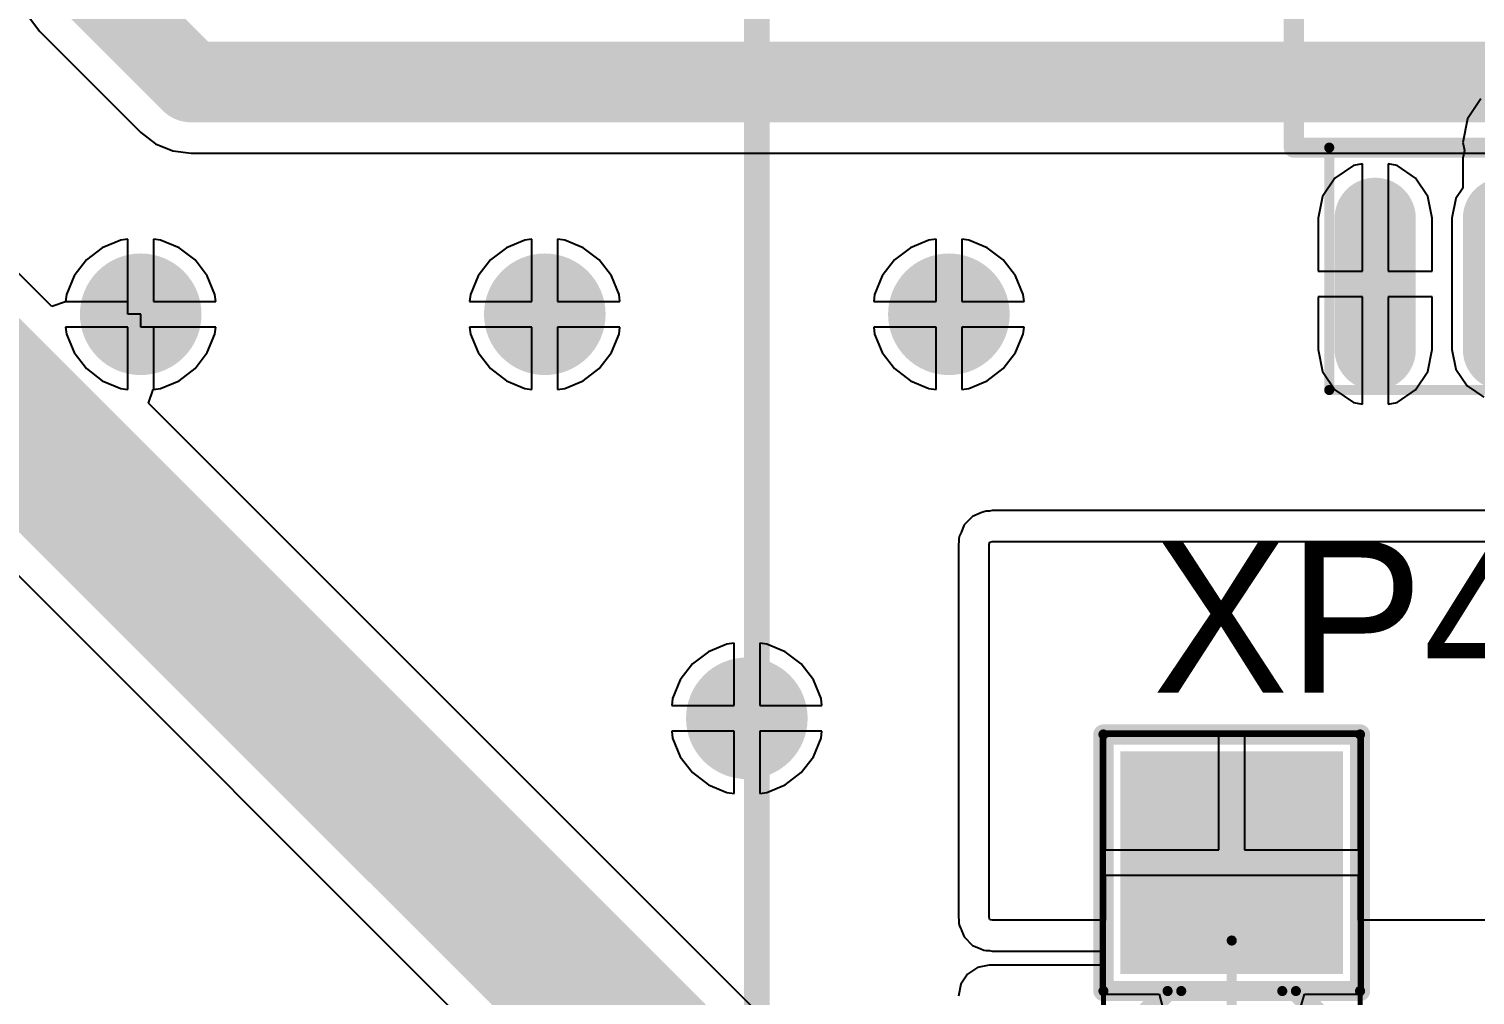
# Model space of a CAD drawing. Header units: millimetres. Extents: x -37 to 96, y -3 to 87.
# Drawn here: x 20.49 to 34.81, y 8.26 to 17.83 of the extents above; entities that cross this region are included whole.
import ezdxf

# ---------------------------------------------------------------- set-up
doc = ezdxf.new("R2010")
doc.units = ezdxf.units.MM
for name, color, linetype in [('BottomLayer', 5, 'Continuous'), ('BottomSolder', 6, 'Continuous'), ('Mechanical1', 6, 'Continuous'), ('Mechanical13', 56, 'Continuous'), ('Mechanical15', 56, 'Continuous'), ('MultiLayer', 9, 'Continuous'), ('PadHoleLayer', 156, 'Continuous'), ('TopLayer', 1, 'Continuous'), ('TopOverlay', 2, 'Continuous'), ('TopPaste', 8, 'Continuous'), ('TopSolder', 216, 'Continuous'), ('ViaHoleLayer', 16, 'Continuous')]:
    doc.layers.add(name, color=color, linetype=linetype)

# ---------------------------------------------------------------- blocks, each defined once
blk = doc.blocks.new('CON__PLS_2_13')
at = {"layer": 'BottomLayer', "const_width": 1}
blk.add_lwpolyline([(0.77, 0, 1), (1.77, 0, 1)], format="xyb", close=True, dxfattribs=at)
at = {"layer": 'BottomLayer'}
blk.add_solid([(-2.27, -1), (-0.27, -1), (-2.27, 1), (-0.27, 1)], dxfattribs=at)
at = {"layer": 'BottomSolder', "const_width": 1.102}
blk.add_lwpolyline([(0.719, 0, 1), (1.821, 0, 1)], format="xyb", close=True, dxfattribs=at)
at = {"layer": 'BottomSolder'}
blk.add_solid([(-2.372, -1.102), (-0.168, -1.102), (-2.372, 1.102), (-0.168, 1.102)], dxfattribs=at)
at = {"layer": 'Mechanical1', "const_width": 0.1}
for points in [[(-2.54, -1.27), (-2.54, 1.27)], [(0, 1.27), (-2.54, 1.27)], [(0, 0.635), (0.635, 1.27)], [(0, -1.27), (0, 1.27)], [(1.905, 1.27), (0.635, 1.27)], [(2.54, 0.635), (1.905, 1.27)], [(2.54, -0.635), (2.54, 0.635)], [(0.635, -1.27), (0, -0.635)], [(1.905, -1.27), (2.54, -0.635)], [(0, -1.27), (-2.54, -1.27)], [(1.905, -1.27), (0.635, -1.27)]]:
    blk.add_lwpolyline(points, dxfattribs=at)
at = {"layer": 'Mechanical1', "const_width": 0.05}
for points in [[(-2.565, 1.27, 1), (-2.515, 1.27, 1)], [(-2.565, 1.27, 1), (-2.515, 1.27, 1)], [(-0.025, 1.27, 1), (0.025, 1.27, 1)], [(-0.025, 1.27, 1), (0.025, 1.27, 1)], [(0.61, 1.27, 1), (0.66, 1.27, 1)], [(0.61, 1.27, 1), (0.66, 1.27, 1)], [(1.88, 1.27, 1), (1.93, 1.27, 1)], [(1.88, 1.27, 1), (1.93, 1.27, 1)], [(-0.025, 0.635, 1), (0.025, 0.635, 1)], [(2.515, 0.635, 1), (2.565, 0.635, 1)], [(2.515, 0.635, 1), (2.565, 0.635, 1)], [(-0.025, -0.635, 1), (0.025, -0.635, 1)], [(2.515, -0.635, 1), (2.565, -0.635, 1)], [(2.515, -0.635, 1), (2.565, -0.635, 1)], [(-2.565, -1.27, 1), (-2.515, -1.27, 1)], [(-2.565, -1.27, 1), (-2.515, -1.27, 1)], [(-0.025, -1.27, 1), (0.025, -1.27, 1)], [(-0.025, -1.27, 1), (0.025, -1.27, 1)], [(0.61, -1.27, 1), (0.66, -1.27, 1)], [(0.61, -1.27, 1), (0.66, -1.27, 1)], [(1.88, -1.27, 1), (1.93, -1.27, 1)], [(1.88, -1.27, 1), (1.93, -1.27, 1)]]:
    blk.add_lwpolyline(points, format="xyb", close=True, dxfattribs=at)
at = {"layer": 'Mechanical15'}
for points, const_width in [([(2.54, 1.27), (-2.54, 1.27)], 0.05), ([(-2.54, -1.27), (-2.54, 1.27)], 0.05), ([(2.54, -1.27), (2.54, 1.27)], 0.05), ([(0, -0.5), (0, 0.5)], 0.1), ([(0.5, 0), (-0.5, 0)], 0.1), ([(2.54, -1.27), (-2.54, -1.27)], 0.05)]:
    blk.add_lwpolyline(points, dxfattribs=dict(at, const_width=const_width))
for points, const_width in [([(-2.552, 1.27, 1), (-2.528, 1.27, 1)], 0.025), ([(-2.552, 1.27, 1), (-2.528, 1.27, 1)], 0.025), ([(2.528, 1.27, 1), (2.552, 1.27, 1)], 0.025), ([(2.528, 1.27, 1), (2.552, 1.27, 1)], 0.025), ([(-0.025, 0.5, 1), (0.025, 0.5, 1)], 0.05), ([(-0.525, 0, 1), (-0.475, 0, 1)], 0.05), ([(0.475, 0, 1), (0.525, 0, 1)], 0.05), ([(-0.025, -0.5, 1), (0.025, -0.5, 1)], 0.05), ([(-2.552, -1.27, 1), (-2.528, -1.27, 1)], 0.025), ([(-2.552, -1.27, 1), (-2.528, -1.27, 1)], 0.025), ([(2.528, -1.27, 1), (2.552, -1.27, 1)], 0.025), ([(2.528, -1.27, 1), (2.552, -1.27, 1)], 0.025)]:
    blk.add_lwpolyline(points, format="xyb", close=True, dxfattribs=dict(at, const_width=const_width))
at = {"layer": 'MultiLayer', "const_width": 1}
blk.add_lwpolyline([(0.77, 0, 1), (1.77, 0, 1)], format="xyb", close=True, dxfattribs=at)
at = {"layer": 'MultiLayer'}
blk.add_solid([(-2.27, -1), (-0.27, -1), (-2.27, 1), (-0.27, 1)], dxfattribs=at)
at = {"layer": 'PadHoleLayer', "const_width": 0.55}
for points in [[(-1.545, 0, 1), (-0.995, 0, 1)], [(0.995, 0, 1), (1.545, 0, 1)]]:
    blk.add_lwpolyline(points, format="xyb", close=True, dxfattribs=at)
at = {"layer": 'TopLayer', "const_width": 1}
blk.add_lwpolyline([(0.77, 0, 1), (1.77, 0, 1)], format="xyb", close=True, dxfattribs=at)
at = {"layer": 'TopLayer'}
blk.add_solid([(-2.27, -1), (-0.27, -1), (-2.27, 1), (-0.27, 1)], dxfattribs=at)
at = {"layer": 'TopOverlay', "const_width": 0.2}
for points in [[(0, 1.27), (-2.54, 1.27)], [(-2.54, -1.27), (-2.54, 1.27)], [(0, -1.27), (0, 1.27)], [(0, 0.635), (0.635, 1.27)], [(1.905, 1.27), (0.635, 1.27)], [(2.54, 0.635), (1.905, 1.27)], [(2.54, -0.635), (2.54, 0.635)], [(0.635, -1.27), (0, -0.635)], [(1.905, -1.27), (2.54, -0.635)], [(0, -1.27), (-2.54, -1.27)], [(1.905, -1.27), (0.635, -1.27)]]:
    blk.add_lwpolyline(points, dxfattribs=at)
at = {"layer": 'TopOverlay', "const_width": 0.1}
for points in [[(-2.59, 1.27, 1), (-2.49, 1.27, 1)], [(-2.59, 1.27, 1), (-2.49, 1.27, 1)], [(-0.05, 1.27, 1), (0.05, 1.27, 1)], [(-0.05, 1.27, 1), (0.05, 1.27, 1)], [(0.585, 1.27, 1), (0.685, 1.27, 1)], [(0.585, 1.27, 1), (0.685, 1.27, 1)], [(1.855, 1.27, 1), (1.955, 1.27, 1)], [(1.855, 1.27, 1), (1.955, 1.27, 1)], [(-0.05, 0.635, 1), (0.05, 0.635, 1)], [(2.49, 0.635, 1), (2.59, 0.635, 1)], [(2.49, 0.635, 1), (2.59, 0.635, 1)], [(-0.05, -0.635, 1), (0.05, -0.635, 1)], [(2.49, -0.635, 1), (2.59, -0.635, 1)], [(2.49, -0.635, 1), (2.59, -0.635, 1)], [(-2.59, -1.27, 1), (-2.49, -1.27, 1)], [(-2.59, -1.27, 1), (-2.49, -1.27, 1)], [(-0.05, -1.27, 1), (0.05, -1.27, 1)], [(-0.05, -1.27, 1), (0.05, -1.27, 1)], [(0.585, -1.27, 1), (0.685, -1.27, 1)], [(0.585, -1.27, 1), (0.685, -1.27, 1)], [(1.855, -1.27, 1), (1.955, -1.27, 1)], [(1.855, -1.27, 1), (1.955, -1.27, 1)]]:
    blk.add_lwpolyline(points, format="xyb", close=True, dxfattribs=at)
at = {"layer": 'TopSolder', "const_width": 1.102}
blk.add_lwpolyline([(0.719, 0, 1), (1.821, 0, 1)], format="xyb", close=True, dxfattribs=at)
at = {"layer": 'TopSolder'}
blk.add_solid([(-2.372, -1.102), (-0.168, -1.102), (-2.372, 1.102), (-0.168, 1.102)], dxfattribs=at)
blk = doc.blocks.new('ADUM_SOIC_22')
at = {"layer": 'Mechanical13', "const_width": 0.1}
for points in [[(-1.05, -9.345), (-1.05, 0.455)], [(1.35, 0.455), (-1.05, 0.455)], [(10.55, 0.455), (8.15, 0.455)], [(10.55, -9.345), (10.55, 0.455)], [(1.35, -9.345), (-1.05, -9.345)], [(10.55, -9.345), (8.15, -9.345)]]:
    blk.add_lwpolyline(points, dxfattribs=at)
at = {"layer": 'Mechanical13', "const_width": 0.05}
for points in [[(-1.075, 0.455, 1), (-1.025, 0.455, 1)], [(-1.075, 0.455, 1), (-1.025, 0.455, 1)], [(1.325, 0.455, 1), (1.375, 0.455, 1)], [(8.125, 0.455, 1), (8.175, 0.455, 1)], [(10.525, 0.455, 1), (10.575, 0.455, 1)], [(10.525, 0.455, 1), (10.575, 0.455, 1)], [(-1.075, -9.345, 1), (-1.025, -9.345, 1)], [(-1.075, -9.345, 1), (-1.025, -9.345, 1)], [(1.325, -9.345, 1), (1.375, -9.345, 1)], [(8.125, -9.345, 1), (8.175, -9.345, 1)], [(10.525, -9.345, 1), (10.575, -9.345, 1)], [(10.525, -9.345, 1), (10.575, -9.345, 1)]]:
    blk.add_lwpolyline(points, format="xyb", close=True, dxfattribs=at)
at = {"layer": 'TopLayer', "const_width": 0.6}
for points in [[(-0.65, 0), (0.65, 0)], [(8.85, 0), (10.15, 0)], [(-0.65, -1.27), (0.65, -1.27)], [(8.85, -1.27), (10.15, -1.27)], [(-0.65, -2.54), (0.65, -2.54)], [(8.85, -2.54), (10.15, -2.54)], [(-0.65, -3.81), (0.65, -3.81)], [(8.85, -3.81), (10.15, -3.81)], [(-0.65, -5.08), (0.65, -5.08)], [(8.85, -5.08), (10.15, -5.08)], [(-0.65, -6.35), (0.65, -6.35)], [(8.85, -6.35), (10.15, -6.35)], [(-0.65, -7.62), (0.65, -7.62)], [(8.85, -7.62), (10.15, -7.62)], [(-0.65, -8.89), (0.65, -8.89)], [(8.85, -8.89), (10.15, -8.89)]]:
    blk.add_lwpolyline(points, dxfattribs=at)
at = {"layer": 'TopLayer', "const_width": 0.3}
for points in [[(-0.8, 0, 1), (-0.5, 0, 1)], [(0.5, 0, 1), (0.8, 0, 1)], [(8.7, 0, 1), (9, 0, 1)], [(10, 0, 1), (10.3, 0, 1)], [(-0.8, -1.27, 1), (-0.5, -1.27, 1)], [(0.5, -1.27, 1), (0.8, -1.27, 1)], [(8.7, -1.27, 1), (9, -1.27, 1)], [(10, -1.27, 1), (10.3, -1.27, 1)], [(-0.8, -2.54, 1), (-0.5, -2.54, 1)], [(0.5, -2.54, 1), (0.8, -2.54, 1)], [(8.7, -2.54, 1), (9, -2.54, 1)], [(10, -2.54, 1), (10.3, -2.54, 1)], [(-0.8, -3.81, 1), (-0.5, -3.81, 1)], [(0.5, -3.81, 1), (0.8, -3.81, 1)], [(8.7, -3.81, 1), (9, -3.81, 1)], [(10, -3.81, 1), (10.3, -3.81, 1)], [(-0.8, -5.08, 1), (-0.5, -5.08, 1)], [(0.5, -5.08, 1), (0.8, -5.08, 1)], [(8.7, -5.08, 1), (9, -5.08, 1)], [(10, -5.08, 1), (10.3, -5.08, 1)], [(-0.8, -6.35, 1), (-0.5, -6.35, 1)], [(0.5, -6.35, 1), (0.8, -6.35, 1)], [(8.7, -6.35, 1), (9, -6.35, 1)], [(10, -6.35, 1), (10.3, -6.35, 1)], [(-0.8, -7.62, 1), (-0.5, -7.62, 1)], [(0.5, -7.62, 1), (0.8, -7.62, 1)], [(8.7, -7.62, 1), (9, -7.62, 1)], [(10, -7.62, 1), (10.3, -7.62, 1)], [(-0.8, -8.89, 1), (-0.5, -8.89, 1)], [(0.5, -8.89, 1), (0.8, -8.89, 1)], [(8.7, -8.89, 1), (9, -8.89, 1)], [(10, -8.89, 1), (10.3, -8.89, 1)]]:
    blk.add_lwpolyline(points, format="xyb", close=True, dxfattribs=at)
at = {"layer": 'TopOverlay', "const_width": 0.2}
for points in [[(1.35, -9.695), (1.35, 0.805)], [(8.15, 0.805), (1.35, 0.805)], [(8.15, -9.695), (8.15, 0.805)], [(8.15, -9.695), (1.35, -9.695)]]:
    blk.add_lwpolyline(points, dxfattribs=at)
at = {"layer": 'TopOverlay'}
for points, const_width in [([(1.3, 0.805, 1), (1.4, 0.805, 1)], 0.1), ([(1.3, 0.805, 1), (1.4, 0.805, 1)], 0.1), ([(8.1, 0.805, 1), (8.2, 0.805, 1)], 0.1), ([(8.1, 0.805, 1), (8.2, 0.805, 1)], 0.1), ([(2.65, -0.195, 1), (2.05, -0.195, 1)], 0.6), ([(1.9, -0.195, 1), (2.2, -0.195, 1)], 0.3), ([(2.5, -0.195, 1), (2.8, -0.195, 1)], 0.3), ([(1.3, -9.695, 1), (1.4, -9.695, 1)], 0.1), ([(1.3, -9.695, 1), (1.4, -9.695, 1)], 0.1), ([(8.1, -9.695, 1), (8.2, -9.695, 1)], 0.1), ([(8.1, -9.695, 1), (8.2, -9.695, 1)], 0.1)]:
    blk.add_lwpolyline(points, format="xyb", close=True, dxfattribs=dict(at, const_width=const_width))
at = {"layer": 'TopPaste', "const_width": 0.6}
for points in [[(-0.65, 0), (0.65, 0)], [(8.85, 0), (10.15, 0)], [(-0.65, -1.27), (0.65, -1.27)], [(8.85, -1.27), (10.15, -1.27)], [(-0.65, -2.54), (0.65, -2.54)], [(8.85, -2.54), (10.15, -2.54)], [(-0.65, -3.81), (0.65, -3.81)], [(8.85, -3.81), (10.15, -3.81)], [(-0.65, -5.08), (0.65, -5.08)], [(8.85, -5.08), (10.15, -5.08)], [(-0.65, -6.35), (0.65, -6.35)], [(8.85, -6.35), (10.15, -6.35)], [(-0.65, -7.62), (0.65, -7.62)], [(8.85, -7.62), (10.15, -7.62)], [(-0.65, -8.89), (0.65, -8.89)], [(8.85, -8.89), (10.15, -8.89)]]:
    blk.add_lwpolyline(points, dxfattribs=at)
at = {"layer": 'TopPaste', "const_width": 0.3}
for points in [[(-0.8, 0, 1), (-0.5, 0, 1)], [(0.5, 0, 1), (0.8, 0, 1)], [(8.7, 0, 1), (9, 0, 1)], [(10, 0, 1), (10.3, 0, 1)], [(-0.8, -1.27, 1), (-0.5, -1.27, 1)], [(0.5, -1.27, 1), (0.8, -1.27, 1)], [(8.7, -1.27, 1), (9, -1.27, 1)], [(10, -1.27, 1), (10.3, -1.27, 1)], [(-0.8, -2.54, 1), (-0.5, -2.54, 1)], [(0.5, -2.54, 1), (0.8, -2.54, 1)], [(8.7, -2.54, 1), (9, -2.54, 1)], [(10, -2.54, 1), (10.3, -2.54, 1)], [(-0.8, -3.81, 1), (-0.5, -3.81, 1)], [(0.5, -3.81, 1), (0.8, -3.81, 1)], [(8.7, -3.81, 1), (9, -3.81, 1)], [(10, -3.81, 1), (10.3, -3.81, 1)], [(-0.8, -5.08, 1), (-0.5, -5.08, 1)], [(0.5, -5.08, 1), (0.8, -5.08, 1)], [(8.7, -5.08, 1), (9, -5.08, 1)], [(10, -5.08, 1), (10.3, -5.08, 1)], [(-0.8, -6.35, 1), (-0.5, -6.35, 1)], [(0.5, -6.35, 1), (0.8, -6.35, 1)], [(8.7, -6.35, 1), (9, -6.35, 1)], [(10, -6.35, 1), (10.3, -6.35, 1)], [(-0.8, -7.62, 1), (-0.5, -7.62, 1)], [(0.5, -7.62, 1), (0.8, -7.62, 1)], [(8.7, -7.62, 1), (9, -7.62, 1)], [(10, -7.62, 1), (10.3, -7.62, 1)], [(-0.8, -8.89, 1), (-0.5, -8.89, 1)], [(0.5, -8.89, 1), (0.8, -8.89, 1)], [(8.7, -8.89, 1), (9, -8.89, 1)], [(10, -8.89, 1), (10.3, -8.89, 1)]]:
    blk.add_lwpolyline(points, format="xyb", close=True, dxfattribs=at)
at = {"layer": 'TopSolder', "const_width": 0.803}
for points in [[(-0.65, 0), (0.65, 0)], [(8.85, 0), (10.15, 0)], [(-0.65, -1.27), (0.65, -1.27)], [(8.85, -1.27), (10.15, -1.27)], [(-0.65, -2.54), (0.65, -2.54)], [(8.85, -2.54), (10.15, -2.54)], [(-0.65, -3.81), (0.65, -3.81)], [(8.85, -3.81), (10.15, -3.81)], [(-0.65, -5.08), (0.65, -5.08)], [(8.85, -5.08), (10.15, -5.08)], [(-0.65, -6.35), (0.65, -6.35)], [(8.85, -6.35), (10.15, -6.35)], [(-0.65, -7.62), (0.65, -7.62)], [(8.85, -7.62), (10.15, -7.62)], [(-0.65, -8.89), (0.65, -8.89)], [(8.85, -8.89), (10.15, -8.89)]]:
    blk.add_lwpolyline(points, dxfattribs=at)
at = {"layer": 'TopSolder', "const_width": 0.402}
for points in [[(-0.851, 0, 1), (-0.449, 0, 1)], [(0.449, 0, 1), (0.851, 0, 1)], [(8.649, 0, 1), (9.051, 0, 1)], [(9.949, 0, 1), (10.351, 0, 1)], [(-0.851, -1.27, 1), (-0.449, -1.27, 1)], [(0.449, -1.27, 1), (0.851, -1.27, 1)], [(8.649, -1.27, 1), (9.051, -1.27, 1)], [(9.949, -1.27, 1), (10.351, -1.27, 1)], [(-0.851, -2.54, 1), (-0.449, -2.54, 1)], [(0.449, -2.54, 1), (0.851, -2.54, 1)], [(8.649, -2.54, 1), (9.051, -2.54, 1)], [(9.949, -2.54, 1), (10.351, -2.54, 1)], [(-0.851, -3.81, 1), (-0.449, -3.81, 1)], [(0.449, -3.81, 1), (0.851, -3.81, 1)], [(8.649, -3.81, 1), (9.051, -3.81, 1)], [(9.949, -3.81, 1), (10.351, -3.81, 1)], [(-0.851, -5.08, 1), (-0.449, -5.08, 1)], [(0.449, -5.08, 1), (0.851, -5.08, 1)], [(8.649, -5.08, 1), (9.051, -5.08, 1)], [(9.949, -5.08, 1), (10.351, -5.08, 1)], [(-0.851, -6.35, 1), (-0.449, -6.35, 1)], [(0.449, -6.35, 1), (0.851, -6.35, 1)], [(8.649, -6.35, 1), (9.051, -6.35, 1)], [(9.949, -6.35, 1), (10.351, -6.35, 1)], [(-0.851, -7.62, 1), (-0.449, -7.62, 1)], [(0.449, -7.62, 1), (0.851, -7.62, 1)], [(8.649, -7.62, 1), (9.051, -7.62, 1)], [(9.949, -7.62, 1), (10.351, -7.62, 1)], [(-0.851, -8.89, 1), (-0.449, -8.89, 1)], [(0.449, -8.89, 1), (0.851, -8.89, 1)], [(8.649, -8.89, 1), (9.051, -8.89, 1)], [(9.949, -8.89, 1), (10.351, -8.89, 1)]]:
    blk.add_lwpolyline(points, format="xyb", close=True, dxfattribs=at)
blk = doc.blocks.new('TMR1SM_SMD_27')
at = {"layer": 'TopOverlay', "const_width": 0.254}
blk.add_lwpolyline([(1.6, 16.5), (-17.7, 16.5)], dxfattribs=at)

msp = doc.modelspace()

# ---------------------------------------------------------------- linework, layer by layer
at = {"layer": 'BottomLayer'}
for p, q in [((20.721, 15.076), (8.259, 27.539)), ((7.272, 25.531), (28.748, 4.054)), ((20.489, 17.947), (20.601, 17.801)), ((20.601, 17.801), (21.601, 16.801)), ((21.601, 16.801), (21.747, 16.689)), ((21.747, 16.689), (21.917, 16.618)), ((21.917, 16.618), (22.1, 16.594)), ((22.1, 16.594), (42.408, 16.594)), ((21.22, 15.659), (21.062, 15.538)), ((21.403, 15.735), (21.22, 15.659)), ((21.473, 15.744), (21.403, 15.735)), ((21.473, 15), (21.473, 15.744)), ((21.797, 15.735), (21.727, 15.744)), ((21.727, 15.744), (21.727, 15.127)), ((21.98, 15.659), (21.797, 15.735)), ((22.138, 15.538), (21.98, 15.659)), ((25.22, 15.659), (25.062, 15.538)), ((25.403, 15.735), (25.22, 15.659)), ((25.473, 15.744), (25.403, 15.735)), ((25.473, 15.127), (25.473, 15.744)), ((25.797, 15.735), (25.727, 15.744)), ((25.727, 15.744), (25.727, 15.127)), ((25.98, 15.659), (25.797, 15.735)), ((26.138, 15.538), (25.98, 15.659)), ((29.22, 15.659), (29.062, 15.538)), ((29.403, 15.735), (29.22, 15.659)), ((29.473, 15.744), (29.403, 15.735)), ((29.473, 15.127), (29.473, 15.744)), ((29.797, 15.735), (29.727, 15.744)), ((29.727, 15.744), (29.727, 15.127)), ((29.98, 15.659), (29.797, 15.735)), ((30.138, 15.538), (29.98, 15.659)), ((21.062, 15.538), (20.941, 15.38)), ((22.259, 15.38), (22.138, 15.538)), ((25.062, 15.538), (24.941, 15.38)), ((26.259, 15.38), (26.138, 15.538)), ((29.062, 15.538), (28.941, 15.38)), ((30.259, 15.38), (30.138, 15.538)), ((20.941, 15.38), (20.865, 15.197)), ((22.335, 15.197), (22.259, 15.38)), ((24.941, 15.38), (24.865, 15.197)), ((26.335, 15.197), (26.259, 15.38)), ((28.941, 15.38), (28.865, 15.197)), ((30.335, 15.197), (30.259, 15.38)), ((20.865, 15.197), (20.856, 15.122)), ((22.344, 15.127), (22.335, 15.197)), ((24.865, 15.197), (24.856, 15.127)), ((26.344, 15.127), (26.335, 15.197)), ((28.865, 15.197), (28.856, 15.127)), ((30.344, 15.127), (30.335, 15.197)), ((20.856, 15.122), (20.721, 15.076)), ((21.727, 15.127), (22.344, 15.127)), ((24.856, 15.127), (25.473, 15.127)), ((25.727, 15.127), (26.344, 15.127)), ((28.856, 15.127), (29.473, 15.127)), ((29.727, 15.127), (30.344, 15.127)), ((21.6, 15), (21.473, 15)), ((21.6, 14.873), (21.6, 15)), ((22.344, 14.873), (21.6, 14.873)), ((22.259, 14.62), (22.335, 14.803)), ((22.335, 14.803), (22.344, 14.873)), ((25.473, 14.873), (24.856, 14.873)), ((24.856, 14.873), (24.865, 14.803)), ((24.865, 14.803), (24.941, 14.62)), ((25.473, 14.256), (25.473, 14.873)), ((26.344, 14.873), (25.727, 14.873)), ((25.727, 14.873), (25.727, 14.256)), ((26.259, 14.62), (26.335, 14.803)), ((26.335, 14.803), (26.344, 14.873)), ((29.473, 14.873), (28.856, 14.873)), ((28.856, 14.873), (28.865, 14.803)), ((28.865, 14.803), (28.941, 14.62)), ((29.473, 14.256), (29.473, 14.873)), ((30.344, 14.873), (29.727, 14.873)), ((29.727, 14.873), (29.727, 14.256)), ((30.259, 14.62), (30.335, 14.803)), ((30.335, 14.803), (30.344, 14.873)), ((22.138, 14.462), (22.259, 14.62)), ((24.941, 14.62), (25.062, 14.462)), ((26.138, 14.462), (26.259, 14.62)), ((28.941, 14.62), (29.062, 14.462)), ((30.138, 14.462), (30.259, 14.62)), ((21.98, 14.341), (22.138, 14.462)), ((25.062, 14.462), (25.22, 14.341)), ((25.98, 14.341), (26.138, 14.462)), ((29.062, 14.462), (29.22, 14.341)), ((29.98, 14.341), (30.138, 14.462)), ((21.797, 14.265), (21.98, 14.341)), ((25.22, 14.341), (25.403, 14.265)), ((25.797, 14.265), (25.98, 14.341)), ((29.22, 14.341), (29.403, 14.265)), ((29.797, 14.265), (29.98, 14.341)), ((21.676, 14.121), (21.722, 14.256)), ((21.722, 14.256), (21.797, 14.265)), ((25.403, 14.265), (25.473, 14.256)), ((25.727, 14.256), (25.797, 14.265)), ((29.403, 14.265), (29.473, 14.256)), ((29.727, 14.256), (29.797, 14.265)), ((30.239, 5.559), (21.676, 14.121)), ((27.473, 11.744), (27.403, 11.735)), ((27.473, 11.127), (27.473, 11.744)), ((27.797, 11.735), (27.727, 11.744)), ((27.727, 11.744), (27.727, 11.127)), ((27.22, 11.659), (27.062, 11.538)), ((27.403, 11.735), (27.22, 11.659)), ((27.98, 11.659), (27.797, 11.735)), ((28.138, 11.538), (27.98, 11.659)), ((27.062, 11.538), (26.941, 11.38)), ((28.259, 11.38), (28.138, 11.538)), ((26.941, 11.38), (26.865, 11.197)), ((28.335, 11.197), (28.259, 11.38)), ((26.865, 11.197), (26.856, 11.127)), ((28.344, 11.127), (28.335, 11.197)), ((26.856, 11.127), (27.473, 11.127)), ((27.727, 11.127), (28.344, 11.127)), ((27.473, 10.873), (26.856, 10.873)), ((26.856, 10.873), (26.865, 10.803)), ((26.865, 10.803), (26.941, 10.62)), ((27.473, 10.256), (27.473, 10.873)), ((28.344, 10.873), (27.727, 10.873)), ((27.727, 10.873), (27.727, 10.256)), ((28.259, 10.62), (28.335, 10.803)), ((28.335, 10.803), (28.344, 10.873)), ((33.7, 10.87), (31.1, 10.87)), ((31.1, 10.87), (31.1, 8.27)), ((33.7, 8.27), (33.7, 10.87)), ((26.941, 10.62), (27.062, 10.462)), ((28.138, 10.462), (28.259, 10.62)), ((27.062, 10.462), (27.22, 10.341)), ((27.98, 10.341), (28.138, 10.462)), ((27.22, 10.341), (27.403, 10.265)), ((27.797, 10.265), (27.98, 10.341)), ((27.403, 10.265), (27.473, 10.256)), ((27.727, 10.256), (27.797, 10.265)), ((31.1, 8.27), (31.681, 8.27)), ((31.681, 8.27), (31.715, 8.143)), ((33.085, 8.143), (33.119, 8.27)), ((33.119, 8.27), (33.7, 8.27))]:
    msp.add_line(p, q, dxfattribs=at)
for points, const_width in [([(7.2, 27.1), (29.7, 4.6)], 1.5), ([(21.1, 18.3), (22.1, 17.3)], 0.8), ([(22.1, 17.3), (42.7, 17.3)], 0.8)]:
    msp.add_lwpolyline(points, dxfattribs=dict(at, const_width=const_width))
for points, const_width in [([(21.9, 17.3, 1), (22.3, 17.3, 1)], 0.4), ([(21.9, 17.3, 1), (22.3, 17.3, 1)], 0.4), ([(21.35, 15, 1), (21.85, 15, 1)], 0.5), ([(25.35, 15, 1), (25.85, 15, 1)], 0.5), ([(29.35, 15, 1), (29.85, 15, 1)], 0.5), ([(27.35, 11, 1), (27.85, 11, 1)], 0.5)]:
    msp.add_lwpolyline(points, format="xyb", close=True, dxfattribs=dict(at, const_width=const_width))
at = {"layer": 'BottomSolder', "const_width": 0.602}
for points in [[(21.299, 15, 1), (21.901, 15, 1)], [(25.299, 15, 1), (25.901, 15, 1)], [(29.299, 15, 1), (29.901, 15, 1)], [(27.299, 11, 1), (27.901, 11, 1)]]:
    msp.add_lwpolyline(points, format="xyb", close=True, dxfattribs=at)
at = {"layer": 'MultiLayer', "const_width": 0.5}
for points in [[(21.35, 15, 1), (21.85, 15, 1)], [(25.35, 15, 1), (25.85, 15, 1)], [(29.35, 15, 1), (29.85, 15, 1)], [(27.35, 11, 1), (27.85, 11, 1)]]:
    msp.add_lwpolyline(points, format="xyb", close=True, dxfattribs=at)
at = {"layer": 'TopLayer'}
for p, q in [((34.867, 17.133), (34.735, 16.934)), ((34.735, 16.934), (34.688, 16.7)), ((34.688, 16.7), (34.704, 16.623)), ((34.704, 16.623), (34.689, 16.547)), ((33.604, 16.472), (33.421, 16.349)), ((33.693, 16.49), (33.604, 16.472)), ((33.693, 15.427), (33.693, 16.49)), ((34.036, 16.472), (33.947, 16.49)), ((33.947, 16.49), (33.947, 15.427)), ((34.219, 16.349), (34.036, 16.472)), ((34.689, 16.547), (34.689, 16.249)), ((33.421, 16.349), (33.298, 16.166)), ((34.342, 16.166), (34.219, 16.349)), ((34.689, 16.249), (34.619, 16.145)), ((33.298, 16.166), (33.255, 15.95)), ((34.385, 15.95), (34.342, 16.166)), ((34.619, 16.145), (34.58, 15.95)), ((33.255, 15.95), (33.255, 15.427)), ((34.385, 15.427), (34.385, 15.95)), ((34.58, 15.95), (34.58, 14.65)), ((21.22, 15.659), (21.062, 15.538)), ((21.403, 15.735), (21.22, 15.659)), ((21.473, 15.744), (21.403, 15.735)), ((21.473, 15.127), (21.473, 15.744)), ((21.797, 15.735), (21.727, 15.744)), ((21.727, 15.744), (21.727, 15.127)), ((21.98, 15.659), (21.797, 15.735)), ((22.138, 15.538), (21.98, 15.659)), ((25.22, 15.659), (25.062, 15.538)), ((25.403, 15.735), (25.22, 15.659)), ((25.473, 15.744), (25.403, 15.735)), ((25.473, 15.127), (25.473, 15.744)), ((25.797, 15.735), (25.727, 15.744)), ((25.727, 15.744), (25.727, 15.127)), ((25.98, 15.659), (25.797, 15.735)), ((26.138, 15.538), (25.98, 15.659)), ((29.22, 15.659), (29.062, 15.538)), ((29.403, 15.735), (29.22, 15.659)), ((29.473, 15.744), (29.403, 15.735)), ((29.473, 15.127), (29.473, 15.744)), ((29.797, 15.735), (29.727, 15.744)), ((29.727, 15.744), (29.727, 15.127)), ((29.98, 15.659), (29.797, 15.735)), ((30.138, 15.538), (29.98, 15.659)), ((21.062, 15.538), (20.941, 15.38)), ((22.259, 15.38), (22.138, 15.538)), ((25.062, 15.538), (24.941, 15.38)), ((26.259, 15.38), (26.138, 15.538)), ((29.062, 15.538), (28.941, 15.38)), ((30.259, 15.38), (30.138, 15.538)), ((20.941, 15.38), (20.865, 15.197)), ((22.335, 15.197), (22.259, 15.38)), ((24.941, 15.38), (24.865, 15.197)), ((26.335, 15.197), (26.259, 15.38)), ((28.941, 15.38), (28.865, 15.197)), ((30.335, 15.197), (30.259, 15.38)), ((33.255, 15.427), (33.693, 15.427)), ((33.947, 15.427), (34.385, 15.427)), ((20.865, 15.197), (20.856, 15.127)), ((22.344, 15.127), (22.335, 15.197)), ((24.865, 15.197), (24.856, 15.127)), ((26.344, 15.127), (26.335, 15.197)), ((28.865, 15.197), (28.856, 15.127)), ((30.344, 15.127), (30.335, 15.197)), ((20.856, 15.127), (21.473, 15.127)), ((21.727, 15.127), (22.344, 15.127)), ((24.856, 15.127), (25.473, 15.127)), ((25.727, 15.127), (26.344, 15.127)), ((28.856, 15.127), (29.473, 15.127)), ((29.727, 15.127), (30.344, 15.127)), ((33.693, 15.173), (33.255, 15.173)), ((33.255, 15.173), (33.255, 14.65)), ((33.693, 14.11), (33.693, 15.173)), ((34.385, 15.173), (33.947, 15.173)), ((33.947, 15.173), (33.947, 14.11)), ((34.385, 14.65), (34.385, 15.173)), ((21.473, 14.873), (20.856, 14.873)), ((20.856, 14.873), (20.865, 14.803)), ((20.865, 14.803), (20.941, 14.62)), ((21.473, 14.256), (21.473, 14.873)), ((22.344, 14.873), (21.727, 14.873)), ((21.727, 14.873), (21.727, 14.256)), ((22.259, 14.62), (22.335, 14.803)), ((22.335, 14.803), (22.344, 14.873)), ((25.473, 14.873), (24.856, 14.873)), ((24.856, 14.873), (24.865, 14.803)), ((24.865, 14.803), (24.941, 14.62)), ((25.473, 14.256), (25.473, 14.873)), ((26.344, 14.873), (25.727, 14.873)), ((25.727, 14.873), (25.727, 14.256)), ((26.259, 14.62), (26.335, 14.803)), ((26.335, 14.803), (26.344, 14.873)), ((29.473, 14.873), (28.856, 14.873)), ((28.856, 14.873), (28.865, 14.803)), ((28.865, 14.803), (28.941, 14.62)), ((29.473, 14.256), (29.473, 14.873)), ((30.344, 14.873), (29.727, 14.873)), ((29.727, 14.873), (29.727, 14.256)), ((30.259, 14.62), (30.335, 14.803)), ((30.335, 14.803), (30.344, 14.873)), ((20.941, 14.62), (21.062, 14.462)), ((22.138, 14.462), (22.259, 14.62)), ((24.941, 14.62), (25.062, 14.462)), ((26.138, 14.462), (26.259, 14.62)), ((28.941, 14.62), (29.062, 14.462)), ((30.138, 14.462), (30.259, 14.62)), ((33.255, 14.65), (33.298, 14.434)), ((34.342, 14.434), (34.385, 14.65)), ((34.58, 14.65), (34.619, 14.455)), ((21.062, 14.462), (21.22, 14.341)), ((21.98, 14.341), (22.138, 14.462)), ((25.062, 14.462), (25.22, 14.341)), ((25.98, 14.341), (26.138, 14.462)), ((29.062, 14.462), (29.22, 14.341)), ((29.98, 14.341), (30.138, 14.462)), ((21.22, 14.341), (21.403, 14.265)), ((21.797, 14.265), (21.98, 14.341)), ((25.22, 14.341), (25.403, 14.265)), ((25.797, 14.265), (25.98, 14.341)), ((29.22, 14.341), (29.403, 14.265)), ((29.797, 14.265), (29.98, 14.341)), ((33.298, 14.434), (33.421, 14.251)), ((34.219, 14.251), (34.342, 14.434)), ((34.619, 14.455), (34.73, 14.29)), ((21.403, 14.265), (21.473, 14.256)), ((21.727, 14.256), (21.797, 14.265)), ((25.403, 14.265), (25.473, 14.256)), ((25.727, 14.256), (25.797, 14.265)), ((29.403, 14.265), (29.473, 14.256)), ((29.727, 14.256), (29.797, 14.265)), ((33.421, 14.251), (33.604, 14.128)), ((34.036, 14.128), (34.219, 14.251)), ((34.73, 14.29), (34.895, 14.179)), ((33.604, 14.128), (33.693, 14.11)), ((33.947, 14.11), (34.036, 14.128)), ((29.909, 13.03), (29.835, 12.999)), ((29.913, 13.033), (29.909, 13.03)), ((29.917, 13.033), (29.913, 13.033)), ((29.945, 13.045), (29.917, 13.033)), ((29.97, 13.05), (29.945, 13.045)), ((30.001, 13.05), (29.97, 13.05)), ((30.03, 13.056), (30.001, 13.05)), ((35.081, 13.056), (30.03, 13.056)), ((29.751, 12.915), (29.72, 12.841)), ((29.835, 12.999), (29.751, 12.915)), ((29.7, 12.749), (29.694, 12.72)), ((29.705, 12.805), (29.7, 12.78)), ((29.7, 12.78), (29.7, 12.749)), ((29.717, 12.833), (29.705, 12.805)), ((29.72, 12.841), (29.717, 12.837)), ((29.717, 12.837), (29.717, 12.833)), ((30, 12.72), (30.005, 12.745)), ((30.005, 12.745), (30.03, 12.75)), ((30.03, 12.75), (35.74, 12.75)), ((29.694, 12.72), (29.694, 9.03)), ((30, 9.03), (30, 12.72)), ((27.473, 11.744), (27.403, 11.735)), ((27.473, 11.127), (27.473, 11.744)), ((27.797, 11.735), (27.727, 11.744)), ((27.727, 11.744), (27.727, 11.127)), ((27.22, 11.659), (27.062, 11.538)), ((27.403, 11.735), (27.22, 11.659)), ((27.98, 11.659), (27.797, 11.735)), ((28.138, 11.538), (27.98, 11.659)), ((27.062, 11.538), (26.941, 11.38)), ((28.259, 11.38), (28.138, 11.538)), ((26.941, 11.38), (26.865, 11.197)), ((28.335, 11.197), (28.259, 11.38)), ((26.865, 11.197), (26.856, 11.127)), ((28.344, 11.127), (28.335, 11.197)), ((26.856, 11.127), (27.473, 11.127)), ((27.727, 11.127), (28.344, 11.127)), ((27.473, 10.873), (26.856, 10.873)), ((26.856, 10.873), (26.865, 10.803)), ((26.865, 10.803), (26.941, 10.62)), ((27.473, 10.256), (27.473, 10.873)), ((28.344, 10.873), (27.727, 10.873)), ((27.727, 10.873), (27.727, 10.256)), ((28.259, 10.62), (28.335, 10.803)), ((28.335, 10.803), (28.344, 10.873)), ((32.273, 10.824), (31.146, 10.824)), ((31.146, 10.824), (31.146, 9.697)), ((32.273, 9.697), (32.273, 10.824)), ((33.654, 10.824), (32.527, 10.824)), ((32.527, 10.824), (32.527, 9.697)), ((33.654, 9.697), (33.654, 10.824)), ((26.941, 10.62), (27.062, 10.462)), ((28.138, 10.462), (28.259, 10.62)), ((27.062, 10.462), (27.22, 10.341)), ((27.98, 10.341), (28.138, 10.462)), ((27.22, 10.341), (27.403, 10.265)), ((27.797, 10.265), (27.98, 10.341)), ((27.403, 10.265), (27.473, 10.256)), ((27.727, 10.256), (27.797, 10.265)), ((31.146, 9.697), (32.273, 9.697)), ((32.527, 9.697), (33.654, 9.697)), ((32.4, 9.443), (31.146, 9.443)), ((31.146, 9.443), (31.146, 9)), ((33.654, 9.443), (32.4, 9.443)), ((33.654, 9), (33.654, 9.443)), ((29.694, 9.03), (29.7, 9.001)), ((30.005, 9.005), (30, 9.03)), ((29.7, 9.001), (29.7, 8.97)), ((29.7, 8.97), (29.705, 8.945)), ((29.705, 8.945), (29.717, 8.917)), ((29.717, 8.917), (29.717, 8.913)), ((29.717, 8.913), (29.72, 8.909)), ((29.72, 8.909), (29.751, 8.835)), ((30.03, 9), (30.005, 9.005)), ((31.146, 9), (30.03, 9)), ((36.425, 9), (33.654, 9)), ((29.751, 8.835), (29.835, 8.751)), ((29.835, 8.751), (29.909, 8.72)), ((29.909, 8.72), (29.913, 8.717)), ((29.913, 8.717), (29.917, 8.717)), ((29.917, 8.717), (29.945, 8.705)), ((29.945, 8.705), (29.97, 8.7)), ((29.97, 8.7), (30.001, 8.7)), ((30.001, 8.7), (30.03, 8.694)), ((30.03, 8.694), (31.1, 8.694)), ((31.1, 8.694), (31.1, 8.556)), ((29.784, 8.466), (29.717, 8.367)), ((29.883, 8.533), (29.784, 8.466)), ((30, 8.556), (29.883, 8.533)), ((31.1, 8.556), (30, 8.556)), ((29.717, 8.367), (29.694, 8.25))]:
    msp.add_line(p, q, dxfattribs=at)
at = {"layer": 'TopLayer', "const_width": 0.5}
for points in [[(21.35, 15, 1), (21.85, 15, 1)], [(25.35, 15, 1), (25.85, 15, 1)], [(29.35, 15, 1), (29.85, 15, 1)], [(27.35, 11, 1), (27.85, 11, 1)]]:
    msp.add_lwpolyline(points, format="xyb", close=True, dxfattribs=at)
at = {"layer": 'TopSolder', "const_width": 0.602}
for points in [[(21.299, 15, 1), (21.901, 15, 1)], [(25.299, 15, 1), (25.901, 15, 1)], [(29.299, 15, 1), (29.901, 15, 1)], [(27.299, 11, 1), (27.901, 11, 1)]]:
    msp.add_lwpolyline(points, format="xyb", close=True, dxfattribs=at)
at = {"layer": 'ViaHoleLayer', "const_width": 0.3}
for points in [[(21.45, 15, 1), (21.75, 15, 1)], [(25.45, 15, 1), (25.75, 15, 1)], [(29.45, 15, 1), (29.75, 15, 1)], [(27.45, 11, 1), (27.75, 11, 1)]]:
    msp.add_lwpolyline(points, format="xyb", close=True, dxfattribs=at)

# ---------------------------------------------------------------- block references
at = {"rotation": 270}
for name, p in [('ADUM_SOIC_22', (42.71, 24.8)), ('TMR1SM_SMD_27', (11.2, 3.2)), ('CON__PLS_2_13', (32.4, 8.3))]:
    msp.add_blockref(name, p, dxfattribs=at)

# ---------------------------------------------------------------- texts
at = {"layer": 'TopOverlay'}
msp.add_text('XP4', height=1.5, dxfattribs=at).set_placement((31.619, 11.255))

doc.saveas('drawing.dxf')
